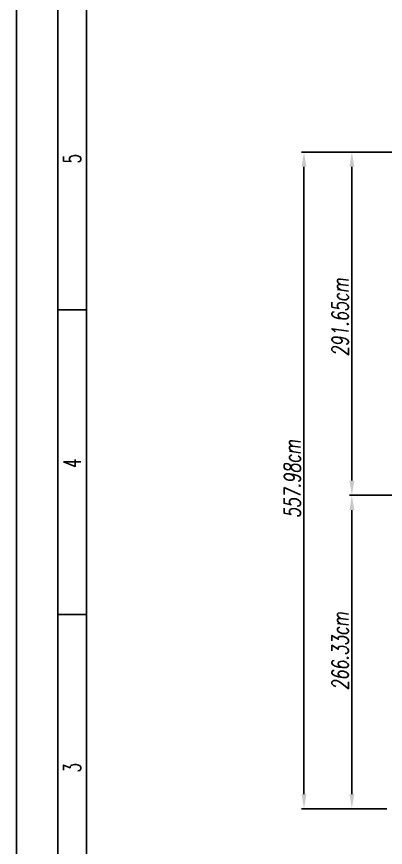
# Model space of a CAD drawing. Header units: millimetres. Extents: x 17886 to 18265, y -8727 to -7321.
# Drawn here: x 17885.7 to 17917, y -8669.5 to -8598.9 of the extents above; entities that cross this region are included whole.
import ezdxf

# ---------------------------------------------------------------- set-up
doc = ezdxf.new("R2010")
doc.units = ezdxf.units.MM
doc.layers.add('01-KOSTUR ORMARA', color=7, linetype='Continuous')
doc.layers.add('OO cn60', color=1, linetype='Continuous')
doc.styles.add('KOTE ZA MONNTAZU', font='simplex.shx', dxfattribs={"width": 0.7, "oblique": 8, "height": 1.4})
doc.styles.add('simboli', font='symbol.ttf', dxfattribs={"width": 0.6, "height": 2.2})
doc.dimstyles.new('KOTE ZA MONTAZU u cm', dxfattribs={"dimscale": 0, "dimtxt": 1.4, "dimasz": 1.25, "dimexe": 0.2, "dimexo": 0.1, "dimgap": 0.3, "dimtad": 1, "dimlfac": 10, "dimzin": 12, "dimdsep": 46, "dimtxsty": 'KOTE ZA MONNTAZU', "dimcen": 1.25, "dimclrt": 1, "dimadec": 0, "dimazin": 0, "dimtfac": 1, "dimtmove": 0, "dimatfit": 3, "dimfxl": 1, "dimtolj": 2, "dimtzin": 0, "dimarcsym": 0})

# ---------------------------------------------------------------- blocks, each defined once
blk = doc.blocks.new('Zaglavlje A4 prazno-Sue')
at = {"color": 7, "true_color": 0xffffff}
blk.add_lwpolyline([(297, 0), (0, 0), (0, 210), (297, 210)], close=True, dxfattribs=at)
at = {"layer": '01-KOSTUR ORMARA'}
for p, q in [((110.89, 201.53), (110.89, 205)), ((147.86, 201.53), (147.86, 205))]:
    blk.add_line(p, q, dxfattribs=at)
blk.add_lwpolyline([(7, 205), (292, 205), (292, 5), (7, 5)], close=True, dxfattribs=at)
blk.add_lwpolyline([(7, 201.53), (288.53, 201.53), (288.53, 5)], dxfattribs=at)
at = {"layer": 'OO cn60', "color": 0, "linetype": 'Continuous', "char_height": 2.1214, "width": 5.8258, "attachment_point": 2, "style": 'simboli'}
for s, insert in [('{\\Fsimplex|c0;3}', (92.27, 204.3)), ('{\\Fsimplex|c238;4}', (129.24, 204.3)), ('{\\Fsimplex|c238;5}', (166.2, 204.3))]:
    blk.add_mtext(s, dxfattribs=dict(at, insert=insert))
blk = doc.blocks.new('*D237')
at = {"color": 0, "lineweight": -2, "transparency": 16777216}
for p, q in [((17921.122, -8639.571), (17913.988, -8639.571)), ((17914.188, -8664.954), (17914.188, -8640.821)), ((17917.152, -8666.204), (17913.988, -8666.204))]:
    blk.add_line(p, q, dxfattribs=at)
at = {"color": 0, "transparency": 16777216}
for points in [[(17913.979, -8640.821), (17914.396, -8640.821), (17914.188, -8639.571)], [(17913.979, -8664.954), (17914.396, -8664.954), (17914.188, -8666.204)]]:
    blk.add_solid(points, dxfattribs=at)
at = {"layer": 'Defpoints', "color": 0, "transparency": 16777216}
for p in [(17914.188, -8639.571), (17921.222, -8639.571), (17917.252, -8666.204)]:
    blk.add_point(p, dxfattribs=at)
at = {"color": 1, "transparency": 16777216, "insert": (17913.188, -8652.809), "char_height": 1.4, "attachment_point": 5, "rotation": 90, "style": 'KOTE ZA MONNTAZU'}
blk.add_mtext('\\A2;266.33cm', dxfattribs=at)
blk = doc.blocks.new('*D238')
at = {"color": 0, "lineweight": -2, "transparency": 16777216}
for p, q in [((17921.122, -8610.405), (17913.988, -8610.405)), ((17914.188, -8638.321), (17914.188, -8611.655)), ((17921.122, -8639.571), (17913.988, -8639.571))]:
    blk.add_line(p, q, dxfattribs=at)
at = {"color": 0, "transparency": 16777216}
for points in [[(17913.979, -8611.655), (17914.396, -8611.655), (17914.188, -8610.405)], [(17913.979, -8638.321), (17914.396, -8638.321), (17914.188, -8639.571)]]:
    blk.add_solid(points, dxfattribs=at)
at = {"layer": 'Defpoints', "color": 0, "transparency": 16777216}
for p in [(17914.188, -8610.405), (17921.222, -8610.405), (17921.222, -8639.571)]:
    blk.add_point(p, dxfattribs=at)
at = {"color": 1, "transparency": 16777216, "insert": (17913.188, -8624.443), "char_height": 1.4, "attachment_point": 5, "rotation": 90, "style": 'KOTE ZA MONNTAZU'}
blk.add_mtext('\\A2;291.65cm', dxfattribs=at)
blk = doc.blocks.new('*D239')
at = {"color": 0, "lineweight": -2, "transparency": 16777216}
for p, q in [((17921.122, -8610.405), (17909.915, -8610.405)), ((17910.115, -8664.954), (17910.115, -8611.655)), ((17917.152, -8666.204), (17909.915, -8666.204))]:
    blk.add_line(p, q, dxfattribs=at)
at = {"color": 0, "transparency": 16777216}
for points in [[(17909.906, -8611.655), (17910.323, -8611.655), (17910.115, -8610.405)], [(17909.906, -8664.954), (17910.323, -8664.954), (17910.115, -8666.204)]]:
    blk.add_solid(points, dxfattribs=at)
at = {"layer": 'Defpoints', "color": 0, "transparency": 16777216}
for p in [(17910.115, -8610.405), (17921.222, -8610.405), (17917.252, -8666.204)]:
    blk.add_point(p, dxfattribs=at)
at = {"color": 1, "transparency": 16777216, "insert": (17909.115, -8638.173), "char_height": 1.4, "attachment_point": 5, "rotation": 90, "style": 'KOTE ZA MONNTAZU'}
blk.add_mtext('\\A2;557.98cm', dxfattribs=at)

msp = doc.modelspace()

# ---------------------------------------------------------------- block references
at = {"xscale": 0.7, "yscale": 0.7, "zscale": 0.7, "rotation": 90}
msp.add_blockref('Zaglavlje A4 prazno-Sue', (18032.67926, -8727.31318), dxfattribs=at)

# ---------------------------------------------------------------- dimensions: what is measured, and where the dimension line sits
at = {"color": 4}
for base, p1, p2, picture, middle in [((17910.1145, -8610.40512), (17917.25199, -8666.20357), (17921.22198, -8610.40512), '*D239', (17910.1145, -8638.17274)), ((17914.18776, -8610.40512), (17921.22198, -8639.57056), (17921.22198, -8610.40512), '*D238', (17914.18776, -8624.44339)), ((17914.18776, -8639.57056), (17917.25199, -8666.20357), (17921.22198, -8639.57056), '*D237', (17914.18776, -8652.80857))]:
    dim = msp.add_linear_dim(base=base, p1=p1, p2=p2, angle=90, dimstyle='KOTE ZA MONTAZU u cm', override={"dimscale": 1, "dimpost": 'cm'}, dxfattribs=at)
    dim.commit()
    dim.dimension.update_dxf_attribs({"geometry": picture, "text_midpoint": middle, "dimtype": 160})

doc.saveas('drawing.dxf')
